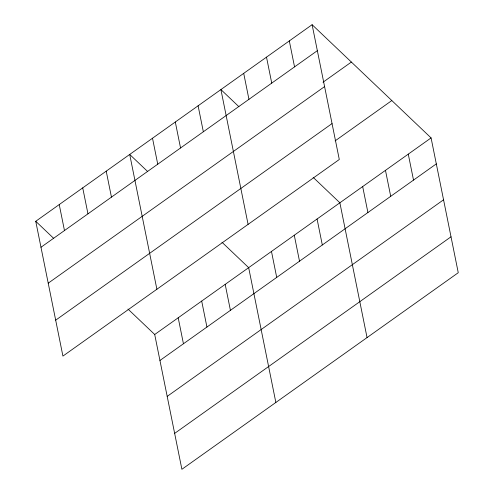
<?xml version="1.0" encoding="UTF-8"?>
<svg xmlns="http://www.w3.org/2000/svg" width="494" height="494" viewBox="0 0 494 494"><rect width="100%" height="100%" fill="white"/><g stroke="black" fill="none" stroke-linecap="round" stroke-linejoin="round"><path stroke-width="0.74" d="M312.109 24.7L339.292 159.5L62.923 356.088L35.741 221.287L312.109 24.7L431.077 137.912L458.259 272.713L181.891 469.3L154.708 334.5L127.989 309.071M40.983 247.259L317.346 50.672M323.02 82.226L351.37 62.059M48.221 283.173L324.589 86.586M55.68 320.174L332.048 123.586M335.123 140.876L391.816 100.554M154.708 334.5L431.077 137.912M159.945 360.472L436.313 163.885M167.188 396.386L443.556 199.798M174.648 433.386L451.016 236.799M238.905 106.698L220.911 89.575L248.087 224.375M313.159 177.358L339.872 202.787L367.054 337.587M147.7 171.572L129.706 154.449L156.888 289.249M221.954 242.233L248.673 267.662L275.856 402.462M35.741 221.287L53.735 238.411M408.272 154.128L413.515 180.1M385.474 170.35L390.711 196.322M362.676 186.565L367.913 212.537M289.311 40.916L294.548 66.888M317.074 219.003L322.31 244.975M266.507 57.137L271.743 83.109M294.276 235.224L299.512 261.196M243.709 73.353L248.945 99.325M271.472 251.44L276.714 277.412M198.106 105.79L203.343 131.762M225.184 284.371L230.42 310.343M175.308 122.012L180.545 147.984M201.694 301.081L206.93 327.053M152.51 138.227L157.747 164.199M178.198 317.79L183.441 343.762M106.216 171.159L111.453 197.131M82.726 187.868L87.963 213.84M59.237 204.578L64.473 230.55"/></g></svg>
